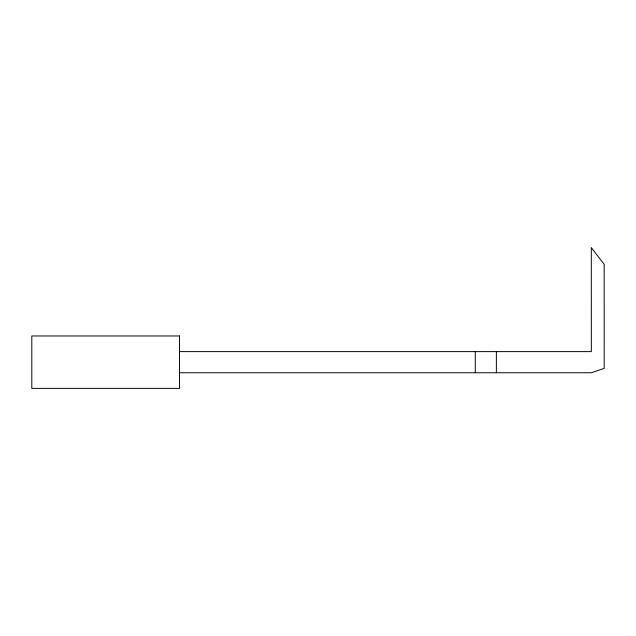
<?xml version="1.0" encoding="UTF-8"?>
<svg xmlns="http://www.w3.org/2000/svg" width="636" height="636" viewBox="0 0 636 636"><rect width="100%" height="100%" fill="white"/><g stroke="black" fill="none" stroke-linecap="round" stroke-linejoin="round"><path stroke-width="0.95" d="M179.487 351.613L591.329 351.613L591.313 247.611L604.176 264.377L604.2 368.379L591.329 372.752L179.487 372.752M496.374 351.613L496.374 372.752M475.275 351.613L475.275 372.752M179.487 335.967L31.8 335.967L31.8 388.389L179.487 388.389L179.487 335.967"/></g></svg>
